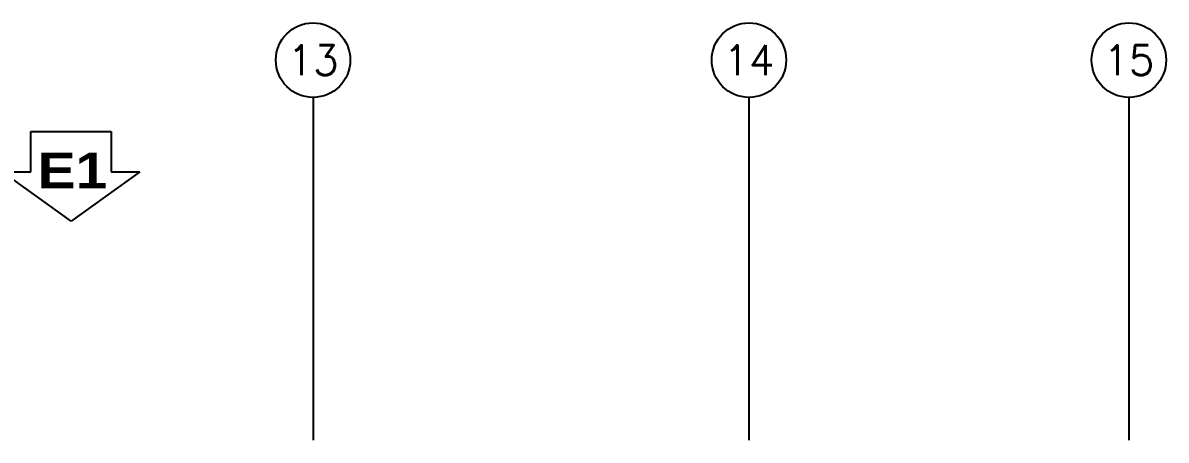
# Model space of a CAD drawing. Header units: millimetres. Extents: x -3 to 53, y -269 to 39.
# Drawn here: x 25.05 to 32.73, y -51.9 to -49.1 of the extents above; entities that cross this region are included whole.
import ezdxf
from ezdxf.enums import TextEntityAlignment as Align

# ---------------------------------------------------------------- set-up
doc = ezdxf.new("R2010")
doc.units = ezdxf.units.MM
doc.header["$LTSCALE"] = 15
for name, pattern in [('CENTER', [2, 1.25, -0.25, 0.25, -0.25]), ('PHANTOM', [63.5, 31.75, -6.35, 6.35, -6.35, 6.35, -6.35]), ('PHANTOM2', [1.25, 0.625, -0.125, 0.125, -0.125, 0.125, -0.125])]:
    doc.linetypes.add(name, pattern=pattern)
doc.layers.get('0').update_dxf_attribs({"color": 250})
doc.layers.add('A-CORTE', color=250, linetype='CENTER')
doc.layers.add('A-EJES', color=251, linetype='PHANTOM')
doc.layers.add('A-MUROS', color=252, linetype='Continuous', lineweight=30)
doc.styles.add('R140', font='', dxfattribs={"height": 3.55})
doc.styles.add('R160-75', font='', dxfattribs={"height": 0.6})
doc.styles.add('ROMANS', font='romans.shx', dxfattribs={"width": 0.8})
doc.styles.get('R140').set_extended_font_data('Arial Black', bold=True)
doc.styles.get('R160-75').set_extended_font_data('Arial Black', bold=True)

# ---------------------------------------------------------------- blocks, each defined once
blk = doc.blocks.new('*U36')
blk.add_lwpolyline([(4.35, 4.35), (4.35, -0.15), (7.57, -0.15), (-0.15, -5.69), (-7.86, -0.15), (-4.65, -0.15), (-4.65, 4.35)], close=True)
at = {"linetype": 'Continuous', "style": 'R140'}
blk.add_attdef('ELEVACION', text='', height=3.55, dxfattribs=at).set_placement((0, 0), align=Align.MIDDLE_CENTER)
blk = doc.blocks.new('Cortes-Elev.')
at = {"layer": 'A-CORTE', "linetype": 'CENTER', "ltscale": 0.5}
ref = blk.add_blockref('*U36', (25.385, 38.3602), dxfattribs=dict(at, xscale=0.05980032655866058, yscale=0.05980032655866058, zscale=0.05980032655866058))
ref.add_attrib('ELEVACION', 'E1', dxfattribs={"layer": '0', "linetype": 'Continuous', "height": 0.2392, "style": 'R160-75'}).set_placement((25.385, 38.3603), align=Align.MIDDLE_CENTER)
blk = doc.blocks.new('Ejes_Torre G')
at = {"layer": 'A-EJES', "linetype": 'PHANTOM2', "ltscale": 0.5}
for points in [[(27, 16.65), (27, 14.35)], [(29.925, 16.65), (29.925, 14.35)], [(32.475, 16.65), (32.475, 14.35)]]:
    blk.add_lwpolyline(points, dxfattribs=at)
at = {"layer": 'A-EJES', "linetype": 'Continuous'}
for centre in [(27, 16.9), (29.925, 16.9), (32.475, 16.9)]:
    blk.add_circle(centre, 0.25, dxfattribs=at)
at = {"layer": 'A-EJES', "linetype": 'Continuous', "style": 'ROMANS'}
for s, p in [('13', (27, 16.9)), ('14', (29.925, 16.9)), ('15', (32.475, 16.9))]:
    blk.add_text(s, height=0.2, dxfattribs=at).set_placement(p, align=Align.MIDDLE_CENTER)

msp = doc.modelspace()

# ---------------------------------------------------------------- block references
at = {"layer": 'A-CORTE'}
msp.add_blockref('Cortes-Elev.', (0, -88.4539), dxfattribs=at)
at = {"layer": 'A-MUROS'}
msp.add_blockref('Ejes_Torre G', (0, -66.2539), dxfattribs=at)

doc.saveas('drawing.dxf')
